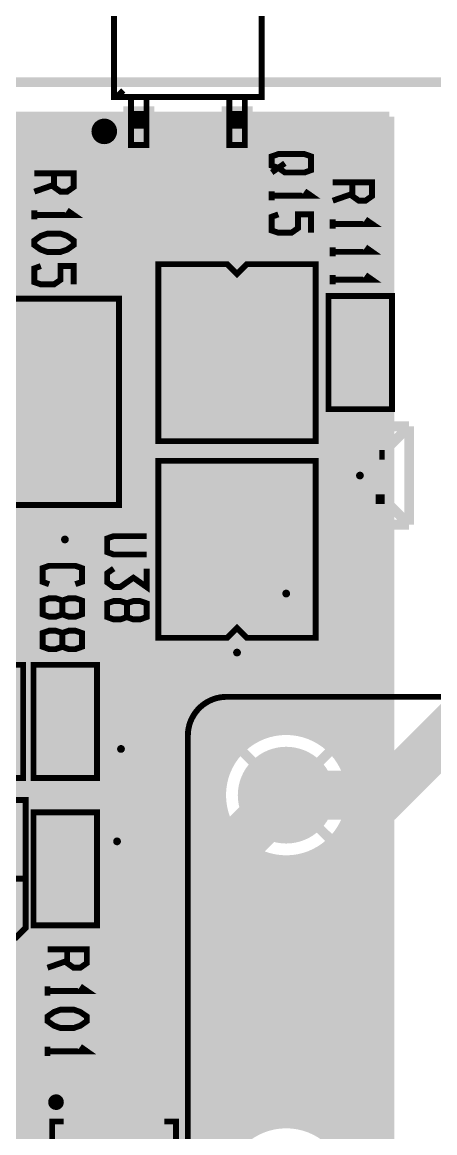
# Model space of a CAD drawing. Extents: x -11 to 221, y -93 to 178.
# Drawn here: x 88.43 to 99.09, y 18.58 to 47.27 of the extents above; entities that cross this region are included whole.
import ezdxf

# ---------------------------------------------------------------- set-up
doc = ezdxf.new("R2010")
doc.units = 0
doc.header["$MEASUREMENT"] = 0
doc.layers.get('0').update_dxf_attribs({"linetype": 'CONTINUOUS'})
for name, color, linetype in [('26-349-0_BOT', 7, 'CONTINUOUS'), ('26-349-0_DRD', 7, 'CONTINUOUS'), ('26-349-0_DRL', 2, 'CONTINUOUS'), ('26-349-0_FAB', 1, 'CONTINUOUS'), ('26-349-0_IN1', 3, 'CONTINUOUS'), ('26-349-0_IN2', 5, 'CONTINUOUS'), ('26-349-0_SMB', 10, 'CONTINUOUS'), ('26-349-0_SMT', 14, 'CONTINUOUS'), ('26-349-0_SPT', 9, 'CONTINUOUS'), ('26-349-0_SST', 12, 'CONTINUOUS'), ('26-349-0_TOP', 11, 'CONTINUOUS'), ('THRUHOLE_TAP', 15, 'CONTINUOUS')]:
    doc.layers.add(name, color=color, linetype=linetype)

# ---------------------------------------------------------------- blocks, each defined once
blk = doc.blocks.new('ROUND_32')
at = {"const_width": 1.24968}
blk.add_lwpolyline([(-0.62484, 0, 1), (0.62484, 0, 1)], format="xyb", close=True, dxfattribs=at)
blk = doc.blocks.new('ROUND_78')
at = {"const_width": 0.29972}
blk.add_lwpolyline([(-0.14986, 0, 1), (0.14986, 0, 1)], format="xyb", close=True, dxfattribs=at)
blk = doc.blocks.new('ROUND_97')
at = {"const_width": 0.65024}
blk.add_lwpolyline([(-0.32512, 0, 1), (0.32512, 0, 1)], format="xyb", close=True, dxfattribs=at)
blk = doc.blocks.new('ROUND_102')
at = {"const_width": 0.10033}
blk.add_lwpolyline([(-0.050164, 0, 1), (0.050164, 0, 1)], format="xyb", close=True, dxfattribs=at)
blk = doc.blocks.new('ROUND_82')
at = {"const_width": 0.29972}
blk.add_lwpolyline([(-0.14986, 0, 1), (0.14986, 0, 1)], format="xyb", close=True, dxfattribs=at)
blk = doc.blocks.new('RECTANGLE_3')
blk.add_solid([(0.4826, 0.4064), (0.4826, -0.4064), (-0.4826, 0.4064), (-0.4826, -0.4064)])
blk = doc.blocks.new('RECTANGLE_13')
blk.add_solid([(0.9017, 0.508), (0.9017, -0.508), (-0.9017, 0.508), (-0.9017, -0.508)])
blk = doc.blocks.new('RECTANGLE_14')
blk.add_solid([(1.12522, 1.14935), (1.12522, -1.14935), (-1.12522, 1.14935), (-1.12522, -1.14935)])
blk = doc.blocks.new('RECTANGLE_17')
blk.add_solid([(0.508, 0.635), (0.508, -0.635), (-0.508, 0.635), (-0.508, -0.635)])
blk = doc.blocks.new('RECTANGLE_12')
blk.add_solid([(0.40005, 0.65024), (0.40005, -0.65024), (-0.40005, 0.65024), (-0.40005, -0.65024)])
blk = doc.blocks.new('ROUND_88')
at = {"const_width": 0.10033}
blk.add_lwpolyline([(-0.050164, 0, 1), (0.050164, 0, 1)], format="xyb", close=True, dxfattribs=at)

msp = doc.modelspace()

# ---------------------------------------------------------------- linework, layer by layer
at = {"layer": '26-349-0_DRD', "const_width": 0.254}
for points in [[(95.885, 36.83), (95.885, 34.29)], [(98.425, 36.83), (95.885, 36.83)], [(98.425, 36.83), (95.885, 34.29)], [(98.425, 34.29), (95.885, 36.83)], [(98.425, 34.29), (98.425, 36.83)], [(90.805, 35.179), (88.265, 35.179)], [(90.805, 35.179), (88.265, 32.639)], [(90.805, 32.639), (88.265, 35.179)], [(90.805, 32.639), (90.805, 35.179)], [(95.885, 34.29), (98.425, 34.29)], [(93.98, 33.782), (93.98, 31.242)], [(96.52, 33.782), (93.98, 33.782)], [(96.52, 33.782), (93.98, 31.242)], [(96.52, 31.242), (93.98, 33.782)], [(96.52, 31.242), (96.52, 33.782)], [(88.265, 32.639), (90.805, 32.639)], [(92.71, 32.258), (92.71, 29.718)], [(95.25, 32.258), (92.71, 32.258)], [(95.25, 32.258), (92.71, 29.718)], [(95.25, 29.718), (92.71, 32.258)], [(95.25, 29.718), (95.25, 32.258)], [(93.98, 31.242), (96.52, 31.242)], [(89.7128, 29.7688), (89.7128, 27.2288)], [(92.2528, 29.7688), (89.7128, 29.7688)], [(92.2528, 29.7688), (89.7128, 27.2288)], [(92.2528, 27.2288), (89.7128, 29.7688)], [(89.7128, 29.7688), (89.7128, 27.2288)], [(92.2528, 29.7688), (89.7128, 29.7688)], [(92.2528, 29.7688), (89.7128, 27.2288)], [(92.2528, 27.2288), (89.7128, 29.7688)], [(92.2528, 27.2288), (92.2528, 29.7688)], [(92.2528, 27.2288), (92.2528, 29.7688)], [(92.71, 29.718), (95.25, 29.718)], [(88.9, 28.702), (86.36, 28.702)], [(88.9, 28.702), (86.36, 26.162)], [(88.9, 26.162), (86.36, 28.702)], [(88.9, 28.702), (86.36, 28.702)], [(88.9, 28.702), (86.36, 26.162)], [(88.9, 26.162), (86.36, 28.702)], [(88.9, 26.162), (88.9, 28.702)], [(88.9, 26.162), (88.9, 28.702)], [(94.615, 27.94), (94.615, 27.305)], [(95.25, 27.94), (94.615, 27.94)], [(95.25, 26.67), (95.25, 27.94)], [(89.6112, 27.3812), (89.6112, 24.8412)], [(92.1512, 27.3812), (89.6112, 27.3812)], [(92.1512, 27.3812), (89.6112, 24.8412)], [(92.1512, 24.8412), (89.6112, 27.3812)], [(89.7128, 27.2288), (92.2528, 27.2288)], [(89.7128, 27.2288), (92.2528, 27.2288)], [(92.1512, 24.8412), (92.1512, 27.3812)], [(94.615, 27.305), (95.885, 27.305)], [(95.885, 27.305), (95.885, 26.67)], [(95.885, 26.67), (95.25, 26.67)], [(86.36, 26.162), (88.9, 26.162)], [(86.36, 26.162), (88.9, 26.162)], [(89.6112, 24.8412), (92.1512, 24.8412)]]:
    msp.add_lwpolyline(points, dxfattribs=at)
at = {"layer": '26-349-0_FAB', "const_width": 0.254}
msp.add_lwpolyline([(-7.62, 142.24), (-7.62, 102.87), (17.78, 102.87), (17.78, 93.345), (55.88, 93.345), (55.88, 55.245), (48.895, 55.245), (48.895, -6.985), (109.22, -6.985), (109.22, 45.72), (66.04, 45.72), (66.04, 142.875), (33.655, 142.875), (27.94, 148.59), (27.94, 152.4), (11.43, 152.4), (11.43, 142.24), (-7.62, 142.24)], dxfattribs=at)
at = {"layer": '26-349-0_IN1', "const_width": 0.254}
for points in [[(97.79, 41.021), (87.503, 41.021), (83.947, 37.465)], [(88.4936, 41.021), (88.4936, 5.461)], [(88.7222, 41.021), (88.7222, 5.461)], [(88.9508, 41.021), (88.9508, 5.461)], [(89.1794, 41.021), (89.1794, 5.461)], [(89.408, 41.021), (89.408, 5.461)], [(89.6366, 41.021), (89.6366, 5.461)], [(89.8652, 41.021), (89.8652, 5.461)], [(90.0938, 41.021), (90.0938, 11.34618)], [(90.3224, 41.021), (90.3224, 28.81376)], [(90.551, 41.021), (90.551, 29.08808)], [(90.7796, 41.021), (90.7796, 29.19984)], [(91.0082, 41.021), (91.0082, 29.23032)], [(91.2368, 41.021), (91.2368, 29.1846)], [(91.4654, 41.021), (91.4654, 29.04744)], [(91.694, 41.021), (91.694, 28.66898)], [(91.9226, 41.021), (91.9226, 5.461)], [(92.1512, 41.021), (92.1512, 5.461)], [(92.3798, 41.021), (92.3798, 5.461)], [(92.6084, 41.021), (92.6084, 5.461)], [(92.837, 41.021), (92.837, 5.461)], [(93.0656, 41.021), (93.0656, 5.461)], [(93.2942, 41.021), (93.2942, 31.242)], [(93.5228, 41.021), (93.5228, 31.5595)], [(93.7514, 41.021), (93.7514, 31.68142)], [(93.98, 41.021), (93.98, 31.71952)], [(94.2086, 41.021), (94.2086, 31.68142)], [(94.4372, 41.021), (94.4372, 31.5595)], [(94.6658, 41.021), (94.6658, 32.95142)], [(94.8944, 41.021), (94.8944, 33.15208)], [(95.123, 41.021), (95.123, 33.23082)], [(95.3516, 41.021), (95.3516, 33.2359)], [(95.5802, 41.021), (95.5802, 33.16478)], [(95.8088, 41.021), (95.8088, 32.98444)], [(96.0374, 41.021), (96.0374, 28.7909)], [(96.266, 41.021), (96.266, 28.64358)], [(96.4946, 41.021), (96.4946, 35.87496)], [(96.7232, 41.021), (96.7232, 36.14928)], [(96.9518, 41.021), (96.9518, 36.26104)], [(97.1804, 41.021), (97.1804, 36.29152)], [(97.409, 41.021), (97.409, 36.2458)], [(97.6376, 41.021), (97.6376, 36.10864)], [(97.79, 41.021), (97.79, 35.92322)], [(97.79, 40.6654), (87.1474, 40.6654)], [(97.79, 40.894), (87.376, 40.894)], [(97.79, 40.4368), (86.9188, 40.4368)], [(97.79, 40.2082), (86.6902, 40.2082)], [(97.79, 39.751), (86.233, 39.751)], [(97.79, 39.9796), (86.4616, 39.9796)], [(97.79, 39.5224), (86.0044, 39.5224)], [(97.79, 39.2938), (85.7758, 39.2938)], [(97.79, 39.0652), (85.5472, 39.0652)], [(97.79, 38.608), (85.09, 38.608)], [(97.79, 38.8366), (85.3186, 38.8366)], [(97.79, 38.3794), (84.8614, 38.3794)], [(97.79, 38.1508), (84.6328, 38.1508)], [(97.79, 37.9222), (84.4042, 37.9222)], [(97.79, 37.465), (83.947, 37.465)], [(97.79, 37.6936), (84.1756, 37.6936)], [(97.79, 37.2364), (83.947, 37.2364)], [(97.79, 37.0078), (83.947, 37.0078)], [(97.79, 36.7792), (83.947, 36.7792)], [(97.79, 36.5506), (83.947, 36.5506)], [(97.79, 36.322), (83.947, 36.322)], [(96.65462, 36.0934), (83.947, 36.0934)], [(97.79, 36.0934), (97.65538, 36.0934)], [(96.48952, 35.8648), (83.947, 35.8648)], [(96.42602, 35.6362), (83.947, 35.6362)], [(96.43872, 35.4076), (83.947, 35.4076)], [(96.53016, 35.179), (83.947, 35.179)], [(96.4946, 35.24504), (96.4946, 28.4353)], [(97.79, 35.19678), (97.79, 5.461)], [(96.75114, 34.9504), (85.02396, 34.9504)], [(96.7232, 34.96818), (96.7232, 28.11526)], [(97.409, 34.8742), (97.409, 5.461)], [(97.79, 34.9504), (97.55886, 34.9504)], [(97.6376, 35.00882), (97.6376, 5.461)], [(97.79, 34.7218), (85.29828, 34.7218)], [(96.9518, 34.85642), (96.9518, 5.461)], [(97.1804, 34.82848), (97.1804, 5.461)], [(97.79, 34.4932), (85.41004, 34.4932)], [(97.79, 34.036), (85.3948, 34.036)], [(97.79, 34.2646), (85.44052, 34.2646)], [(97.79, 33.8074), (85.25764, 33.8074)], [(97.79, 33.5788), (84.87918, 33.5788)], [(97.79, 33.3502), (84.5566, 33.3502)], [(94.62516, 32.893), (84.57184, 32.893)], [(94.84614, 33.1216), (84.60232, 33.1216)], [(97.79, 33.1216), (95.65386, 33.1216)], [(97.79, 32.893), (95.87484, 32.893)], [(94.53372, 32.6644), (84.46008, 32.6644)], [(97.79, 32.6644), (95.96628, 32.6644)], [(94.52102, 32.4358), (84.18576, 32.4358)], [(97.79, 32.4358), (95.97644, 32.4358)], [(94.58452, 32.2072), (83.947, 32.2072)], [(94.6658, 32.07258), (94.6658, 31.242)], [(95.8088, 32.03956), (95.8088, 28.88996)], [(97.79, 32.2072), (95.91548, 32.2072)], [(94.74962, 31.9786), (83.947, 31.9786)], [(97.79, 31.75), (83.947, 31.75)], [(94.8944, 31.87192), (94.8944, 28.94838)], [(95.123, 31.79064), (95.123, 28.9814)], [(95.3516, 31.7881), (95.3516, 28.98394)], [(95.5802, 31.85922), (95.5802, 28.95346)], [(97.79, 31.9786), (95.75038, 31.9786)], [(93.47962, 31.5214), (83.947, 31.5214)], [(97.79, 31.5214), (94.48038, 31.5214)], [(93.31452, 31.2928), (75.057, 31.2928)], [(97.79, 31.2928), (94.64548, 31.2928)], [(93.25102, 31.0642), (75.057, 31.0642)], [(97.79, 31.0642), (94.70644, 31.0642)], [(93.26372, 30.8356), (75.057, 30.8356)], [(93.35516, 30.607), (75.057, 30.607)], [(93.2942, 30.734), (93.2942, 5.461)], [(97.79, 30.607), (94.60484, 30.607)], [(94.6658, 30.734), (94.6658, 28.88234)], [(97.79, 30.8356), (94.69628, 30.8356)], [(93.57614, 30.3784), (75.057, 30.3784)], [(93.5228, 30.4165), (93.5228, 5.461)], [(93.7514, 30.29204), (93.7514, 28.067)], [(94.2086, 30.29204), (94.2086, 28.6258)], [(97.79, 30.3784), (94.38386, 30.3784)], [(94.4372, 30.4165), (94.4372, 28.77566)], [(97.79, 30.1498), (75.057, 30.1498)], [(93.98, 30.25648), (93.98, 28.40736)], [(97.79, 29.9212), (81.57718, 29.9212)], [(97.79, 29.6926), (81.95564, 29.6926)], [(97.79, 29.464), (82.0928, 29.464)], [(97.79, 29.2354), (82.13852, 29.2354)], [(90.45702, 29.0068), (82.10804, 29.0068)], [(97.79, 29.0068), (91.50858, 29.0068)], [(90.30716, 28.7782), (81.99628, 28.7782)], [(94.43974, 28.7782), (91.65844, 28.7782)], [(97.79, 28.7782), (96.06026, 28.7782)], [(90.2716, 28.321), (75.057, 28.321)], [(90.25382, 28.5496), (81.72196, 28.5496)], [(93.90888, 28.321), (91.69146, 28.321)], [(91.694, 28.32608), (91.694, 5.461)], [(94.1197, 28.5496), (91.71178, 28.5496)], [(94.06128, 28.49372), (95.25, 27.305)], [(96.43872, 28.49372), (95.25, 27.305)], [(97.79, 28.5496), (96.3803, 28.5496)], [(97.79, 28.321), (96.58858, 28.321)], [(90.3732, 28.0924), (77.43698, 28.0924)], [(90.3224, 28.18384), (90.3224, 26.58364)], [(93.7641, 28.0924), (91.58986, 28.0924)], [(97.79, 28.0924), (96.7359, 28.0924)], [(90.61958, 27.8638), (77.81544, 27.8638)], [(90.551, 27.90698), (90.551, 26.76398)], [(90.7796, 27.79522), (90.7796, 26.8351)], [(91.0082, 27.76728), (91.0082, 26.83002)], [(91.2368, 27.813), (91.2368, 26.75128)], [(93.6625, 27.8638), (91.34602, 27.8638)], [(91.4654, 27.94762), (91.4654, 26.55062)], [(97.79, 27.8638), (96.83496, 27.8638)], [(93.60154, 27.6352), (77.9526, 27.6352)], [(97.79, 27.6352), (96.89846, 27.6352)], [(93.5736, 27.178), (77.96784, 27.178)], [(93.57106, 27.4066), (77.99832, 27.4066)], [(94.06128, 26.11628), (95.25, 27.305)], [(96.43872, 26.11628), (95.25, 27.305)], [(97.79, 27.178), (96.9264, 27.178)], [(97.79, 27.4066), (96.92894, 27.4066)], [(93.60662, 26.9494), (77.85608, 26.9494)], [(97.79, 26.9494), (96.89338, 26.9494)], [(90.47734, 26.7208), (77.58176, 26.7208)], [(93.67266, 26.7208), (91.28506, 26.7208)], [(97.79, 26.7208), (96.82734, 26.7208)], [(90.25636, 26.4922), (75.057, 26.4922)], [(93.7768, 26.4922), (91.50604, 26.4922)], [(93.7514, 26.543), (93.7514, 17.907)], [(97.79, 26.4922), (96.72066, 26.4922)], [(96.7232, 26.49474), (96.7232, 17.95526)], [(90.16492, 26.2636), (75.057, 26.2636)], [(90.15222, 26.035), (75.057, 26.035)], [(93.9292, 26.2636), (91.59748, 26.2636)], [(94.14764, 26.035), (91.60764, 26.035)], [(93.98, 26.20264), (93.98, 18.24736)], [(94.2086, 25.9842), (94.2086, 18.4658)], [(97.79, 26.035), (96.35236, 26.035)], [(96.4946, 26.1747), (96.4946, 18.2753)], [(97.79, 26.2636), (96.5708, 26.2636)], [(90.21572, 25.8064), (75.057, 25.8064)], [(94.488, 25.8064), (91.54668, 25.8064)], [(94.4372, 25.8318), (94.4372, 18.61566)], [(94.6658, 25.72766), (94.6658, 18.72234)], [(95.8088, 25.7175), (95.8088, 18.72996)], [(97.79, 25.8064), (96.012, 25.8064)], [(96.0374, 25.8191), (96.0374, 18.6309)], [(96.266, 25.96388), (96.266, 18.48358)], [(90.38082, 25.5778), (82.042, 25.5778)], [(90.3224, 25.63876), (90.3224, 11.72464)], [(90.551, 25.45842), (90.551, 11.8618)], [(91.2368, 25.47112), (91.2368, 11.76528)], [(97.79, 25.5778), (91.38158, 25.5778)], [(91.4654, 25.67178), (91.4654, 11.49096)], [(94.8944, 25.66162), (94.8944, 18.78838)], [(95.123, 25.6286), (95.123, 18.8214)], [(95.3516, 25.62606), (95.3516, 18.82394)], [(95.5802, 25.65654), (95.5802, 18.79346)], [(97.79, 25.3492), (82.3595, 25.3492)], [(97.79, 25.1206), (84.98586, 25.1206)], [(90.7796, 25.3873), (90.7796, 11.90752)], [(91.0082, 25.38984), (91.0082, 11.87704)], [(97.79, 24.892), (85.20684, 24.892)], [(97.79, 24.6634), (85.29828, 24.6634)], [(97.79, 24.4348), (85.30844, 24.4348)], [(97.79, 23.9776), (85.08238, 23.9776)], [(97.79, 24.2062), (85.24748, 24.2062)], [(97.79, 23.749), (67.04838, 23.749)], [(97.79, 23.5204), (66.74612, 23.5204)], [(97.79, 23.2918), (81.28, 23.2918)], [(97.79, 23.0632), (81.46034, 23.0632)], [(97.79, 22.8346), (81.534, 22.8346)], [(97.79, 22.606), (81.52892, 22.606)], [(97.79, 22.3774), (81.44764, 22.3774)], [(97.79, 22.1488), (81.24952, 22.1488)], [(97.79, 21.6916), (67.36842, 21.6916)], [(97.79, 21.9202), (67.43954, 21.9202)], [(97.79, 21.463), (67.25158, 21.463)], [(97.79, 21.2344), (67.07378, 21.2344)], [(97.79, 21.0058), (79.5147, 21.0058)], [(97.79, 20.7772), (79.81442, 20.7772)], [(97.79, 20.5486), (80.00492, 20.5486)], [(97.79, 20.32), (80.13446, 20.32)], [(97.79, 20.0914), (80.21574, 20.0914)], [(97.79, 19.8628), (80.26146, 19.8628)], [(97.79, 19.4056), (80.24622, 19.4056)], [(97.79, 19.6342), (80.27162, 19.6342)], [(97.79, 19.177), (80.18526, 19.177)], [(97.79, 18.9484), (80.08366, 18.9484)], [(94.66072, 18.7198), (79.92872, 18.7198)], [(97.79, 18.7198), (95.83928, 18.7198)], [(94.24162, 18.4912), (79.70012, 18.4912)], [(97.79, 18.4912), (96.25584, 18.4912)]]:
    msp.add_lwpolyline(points, dxfattribs=at)
for points in [[(97.155, 36.29152, 0.4142136), (96.42348, 35.56)], [(97.79, 35.92322, 0.2690272), (97.155, 36.29154)], [(96.42348, 35.56, 0.4142136), (97.155, 34.82848)], [(97.155, 34.82848, 0.2690269), (97.79, 35.19678)], [(95.25, 33.24352, 0.4142136), (94.51848, 32.512)], [(95.98152, 32.512, 0.4142136), (95.25, 33.24352)], [(94.51848, 32.512, 0.4142136), (95.25, 31.78048)], [(95.25, 31.78048, 0.4142136), (95.98152, 32.512)], [(93.98, 31.71952, 0.4142136), (93.24848, 30.988)], [(94.71152, 30.988, 0.4142136), (93.98, 31.71952)], [(93.24848, 30.988, 0.4142136), (93.98, 30.25648)], [(93.98, 30.25648, 0.4142136), (94.71152, 30.988)], [(90.9828, 29.23032, 0.4142136), (90.25128, 28.4988)], [(91.71432, 28.4988, 0.4142136), (90.9828, 29.23032)], [(95.25, 28.98648, 0.4142136), (93.56852, 27.305)], [(96.93148, 27.305, 0.4142136), (95.25, 28.98648)], [(90.25128, 28.4988, 0.4142136), (90.9828, 27.76728)], [(90.9828, 27.76728, 0.4142136), (91.71432, 28.4988)], [(93.56852, 27.305, 0.4142136), (95.25, 25.62352)], [(95.25, 25.62352, 0.4142136), (96.93148, 27.305)], [(90.8812, 26.84272, 0.4142136), (90.14968, 26.1112)], [(91.61272, 26.1112, 0.4142136), (90.8812, 26.84272)], [(90.14968, 26.1112, 0.4142136), (90.8812, 25.37968)], [(90.8812, 25.37968, 0.4142136), (91.61272, 26.1112)], [(95.25, 18.82648, 0.4142136), (93.56852, 17.145)], [(96.93148, 17.145, 0.4142136), (95.25, 18.82648)]]:
    msp.add_lwpolyline(points, format="xyb", dxfattribs=at)
at = {"layer": '26-349-0_IN2', "const_width": 0.254}
for points in [[(97.917, 44.831), (87.0712, 44.831)], [(97.917, 44.7802), (87.18042, 44.7802)], [(88.4428, 44.831), (88.4428, 5.461)], [(88.6714, 44.831), (88.6714, 5.461)], [(88.9, 44.831), (88.9, 34.27222)], [(89.1286, 44.831), (89.1286, 34.51606)], [(89.3572, 44.831), (89.3572, 34.61766)], [(89.5858, 44.831), (89.5858, 34.63798)], [(89.8144, 44.831), (89.8144, 34.58464)], [(90.043, 44.831), (90.043, 34.43478)], [(90.2716, 44.831), (90.2716, 5.461)], [(90.5002, 44.831), (90.5002, 5.461)], [(90.7288, 44.831), (90.7288, 5.461)], [(90.9574, 44.831), (90.9574, 5.461)], [(91.186, 44.831), (91.186, 5.461)], [(91.4146, 44.831), (91.4146, 5.461)], [(91.6432, 44.831), (91.6432, 5.461)], [(91.8718, 44.831), (91.8718, 5.461)], [(92.1004, 44.831), (92.1004, 5.461)], [(92.329, 44.831), (92.329, 5.461)], [(92.5576, 44.831), (92.5576, 5.461)], [(92.7862, 44.831), (92.7862, 5.461)], [(93.0148, 44.831), (93.0148, 5.461)], [(93.2434, 44.831), (93.2434, 5.461)], [(93.472, 44.831), (93.472, 5.461)], [(93.7006, 44.831), (93.7006, 27.95778)], [(93.9292, 44.831), (93.9292, 28.3464)], [(94.1578, 44.831), (94.1578, 28.58262)], [(94.3864, 44.831), (94.3864, 28.74772)], [(94.615, 44.831), (94.615, 28.86202)], [(94.8436, 44.831), (94.8436, 28.93568)], [(95.0722, 44.831), (95.0722, 28.97632)], [(95.3008, 44.831), (95.3008, 28.98648)], [(95.5294, 44.831), (95.5294, 28.96362)], [(95.758, 44.831), (95.758, 28.90774)], [(95.9866, 44.831), (95.9866, 28.8163)], [(96.2152, 44.831), (96.2152, 28.68168)], [(96.4438, 44.831), (96.4438, 28.48864)], [(96.6724, 44.831), (96.6724, 28.20162)], [(96.901, 44.831), (96.901, 27.6225)], [(97.1296, 44.831), (97.1296, 5.461)], [(97.3582, 44.831), (97.3582, 5.461)], [(97.5868, 44.831), (97.5868, 5.461)], [(97.8154, 44.831), (97.8154, 5.461)], [(97.917, 44.831), (97.917, 5.461)], [(97.917, 44.5516), (87.42426, 44.5516)], [(97.917, 44.323), (87.52586, 44.323)], [(97.917, 44.0944), (87.54618, 44.0944)], [(97.917, 43.8658), (87.49284, 43.8658)], [(97.917, 43.6372), (87.34298, 43.6372)], [(97.917, 43.4086), (50.927, 43.4086)], [(97.917, 43.18), (50.927, 43.18)], [(97.917, 42.9514), (50.927, 42.9514)], [(97.917, 42.7228), (50.927, 42.7228)], [(97.917, 42.4942), (50.927, 42.4942)], [(97.917, 42.2656), (50.927, 42.2656)], [(97.917, 42.037), (50.927, 42.037)], [(97.917, 41.8084), (50.927, 41.8084)], [(97.917, 41.5798), (50.927, 41.5798)], [(97.917, 41.3512), (77.00518, 41.3512)], [(97.917, 41.1226), (77.38364, 41.1226)], [(97.917, 40.894), (77.5208, 40.894)], [(97.917, 40.6654), (84.00796, 40.6654)], [(97.917, 40.4368), (84.28228, 40.4368)], [(97.917, 40.2082), (84.39404, 40.2082)], [(97.917, 39.751), (84.3788, 39.751)], [(97.917, 39.9796), (84.42452, 39.9796)], [(97.917, 39.5224), (84.24164, 39.5224)], [(97.917, 39.2938), (83.86318, 39.2938)], [(97.917, 39.0652), (79.40548, 39.0652)], [(97.917, 38.608), (50.927, 38.608)], [(97.917, 38.8366), (79.24038, 38.8366)], [(97.917, 38.3794), (50.927, 38.3794)], [(97.917, 38.1508), (50.927, 38.1508)], [(97.917, 37.9222), (50.927, 37.9222)], [(97.917, 37.6936), (50.927, 37.6936)], [(97.917, 37.465), (50.927, 37.465)], [(97.917, 37.2364), (50.927, 37.2364)], [(97.917, 37.0078), (50.927, 37.0078)], [(97.917, 36.7792), (50.927, 36.7792)], [(97.917, 36.5506), (50.927, 36.5506)], [(97.917, 36.322), (50.927, 36.322)], [(97.917, 36.0934), (50.927, 36.0934)], [(97.917, 35.8648), (50.927, 35.8648)], [(97.917, 35.6362), (71.92518, 35.6362)], [(97.917, 35.4076), (72.30364, 35.4076)], [(97.917, 35.179), (72.4408, 35.179)], [(97.917, 34.9504), (72.48652, 34.9504)], [(97.917, 34.7218), (72.45604, 34.7218)], [(89.09558, 34.4932), (72.34428, 34.4932)], [(97.917, 34.4932), (89.97442, 34.4932)], [(88.81364, 34.036), (67.18554, 34.036)], [(88.89492, 34.2646), (72.06996, 34.2646)], [(97.917, 34.2646), (90.17508, 34.2646)], [(97.917, 34.036), (90.25382, 34.036)], [(88.8111, 33.8074), (67.35318, 33.8074)], [(97.917, 33.8074), (90.2589, 33.8074)], [(88.88222, 33.5788), (67.46494, 33.5788)], [(88.9, 33.54578), (88.9, 5.461)], [(97.917, 33.5788), (90.18778, 33.5788)], [(89.06256, 33.3502), (67.53606, 33.3502)], [(89.1286, 33.2994), (89.1286, 5.461)], [(89.3572, 33.1978), (89.3572, 5.461)], [(89.5858, 33.18002), (89.5858, 5.461)], [(89.8144, 33.23336), (89.8144, 5.461)], [(97.917, 33.3502), (90.00744, 33.3502)], [(90.043, 33.38322), (90.043, 5.461)], [(97.917, 32.893), (67.56654, 32.893)], [(97.917, 33.1216), (67.56908, 33.1216)], [(97.917, 32.6644), (67.52844, 32.6644)], [(97.917, 32.4358), (67.45478, 32.4358)], [(97.917, 32.2072), (67.33794, 32.2072)], [(97.917, 31.75), (66.89598, 31.75)], [(97.917, 31.9786), (67.16268, 31.9786)], [(97.917, 31.5214), (66.35496, 31.5214)], [(97.917, 31.2928), (50.927, 31.2928)], [(97.917, 31.0642), (50.927, 31.0642)], [(97.917, 30.8356), (50.927, 30.8356)], [(97.917, 30.607), (50.927, 30.607)], [(97.917, 30.3784), (50.927, 30.3784)], [(97.917, 30.1498), (50.927, 30.1498)], [(97.917, 29.9212), (81.57718, 29.9212)], [(97.917, 29.6926), (81.95564, 29.6926)], [(97.917, 29.464), (82.0928, 29.464)], [(97.917, 29.2354), (82.13852, 29.2354)], [(97.917, 29.0068), (82.10804, 29.0068)], [(94.43974, 28.7782), (81.99628, 28.7782)], [(97.917, 28.7782), (96.06026, 28.7782)], [(93.90888, 28.321), (67.04838, 28.321)], [(94.1197, 28.5496), (81.72196, 28.5496)], [(97.917, 28.5496), (96.3803, 28.5496)], [(97.917, 28.321), (96.58858, 28.321)], [(93.7641, 28.0924), (87.94496, 28.0924)], [(97.917, 28.0924), (96.7359, 28.0924)], [(93.6625, 27.8638), (88.21928, 27.8638)], [(97.917, 27.8638), (96.83496, 27.8638)], [(93.60154, 27.6352), (88.33104, 27.6352)], [(97.917, 27.6352), (96.89846, 27.6352)], [(93.5736, 27.178), (88.3158, 27.178)], [(93.57106, 27.4066), (88.36152, 27.4066)], [(97.917, 27.178), (96.9264, 27.178)], [(97.917, 27.4066), (96.92894, 27.4066)], [(93.60662, 26.9494), (88.17864, 26.9494)], [(97.917, 26.9494), (96.89338, 26.9494)], [(96.901, 26.98496), (96.901, 17.4625)], [(93.67266, 26.7208), (87.80018, 26.7208)], [(93.7006, 26.65222), (93.7006, 17.79778)], [(97.917, 26.7208), (96.82734, 26.7208)], [(93.7768, 26.4922), (67.21856, 26.4922)], [(96.6724, 26.40838), (96.6724, 18.04162)], [(97.917, 26.4922), (96.72066, 26.4922)], [(94.14764, 26.035), (66.7004, 26.035)], [(93.9292, 26.2636), (67.02298, 26.2636)], [(93.9292, 26.2636), (93.9292, 18.1864)], [(94.1578, 26.02738), (94.1578, 18.42262)], [(97.917, 26.035), (96.35236, 26.035)], [(96.4438, 26.12136), (96.4438, 18.32864)], [(97.917, 26.2636), (96.5708, 26.2636)], [(94.488, 25.8064), (67.02298, 25.8064)], [(94.3864, 25.86228), (94.3864, 18.58772)], [(94.615, 25.74798), (94.615, 18.70202)], [(95.758, 25.70226), (95.758, 18.74774)], [(95.9866, 25.7937), (95.9866, 18.6563)], [(97.917, 25.8064), (96.012, 25.8064)], [(96.2152, 25.92832), (96.2152, 18.52168)], [(97.917, 25.5778), (67.21856, 25.5778)], [(94.8436, 25.67178), (94.8436, 18.77568)], [(95.0722, 25.63368), (95.0722, 18.81632)], [(95.3008, 25.62352), (95.3008, 18.82648)], [(95.5294, 25.64638), (95.5294, 18.80362)], [(97.917, 25.3492), (67.34556, 25.3492)], [(97.917, 25.1206), (67.42684, 25.1206)], [(97.917, 24.892), (67.46494, 24.892)], [(97.917, 24.6634), (67.46748, 24.6634)], [(97.917, 24.4348), (67.43192, 24.4348)], [(97.917, 23.9776), (67.23634, 23.9776)], [(97.917, 24.2062), (67.35826, 24.2062)], [(97.917, 23.749), (86.08822, 23.749)], [(97.917, 23.5204), (86.33206, 23.5204)], [(97.917, 23.2918), (86.43366, 23.2918)], [(97.917, 22.8346), (86.40064, 22.8346)], [(97.917, 23.0632), (86.45398, 23.0632)], [(97.917, 22.606), (86.25078, 22.606)], [(97.917, 22.3774), (81.44764, 22.3774)], [(97.917, 22.1488), (81.24952, 22.1488)], [(97.917, 21.9202), (67.43954, 21.9202)], [(97.917, 21.6916), (84.36356, 21.6916)], [(97.917, 21.463), (84.62772, 21.463)], [(97.917, 21.2344), (84.73694, 21.2344)], [(97.917, 21.0058), (84.76234, 21.0058)], [(97.917, 20.5486), (84.57438, 20.5486)], [(97.917, 20.7772), (84.71408, 20.7772)], [(97.917, 20.32), (84.1629, 20.32)], [(97.917, 20.0914), (80.21574, 20.0914)], [(97.917, 19.8628), (80.26146, 19.8628)], [(97.917, 19.4056), (80.24622, 19.4056)], [(97.917, 19.6342), (80.27162, 19.6342)], [(97.917, 19.177), (80.18526, 19.177)], [(97.917, 18.9484), (80.08366, 18.9484)], [(94.66072, 18.7198), (79.92872, 18.7198)], [(97.917, 18.7198), (95.83928, 18.7198)], [(94.24162, 18.4912), (79.70012, 18.4912)], [(97.917, 18.4912), (96.25584, 18.4912)]]:
    msp.add_lwpolyline(points, dxfattribs=at)
for points in [[(89.535, 34.64052, 0.4142136), (88.80348, 33.909)], [(90.26652, 33.909, 0.4142136), (89.535, 34.64052)], [(88.80348, 33.909, 0.4142136), (89.535, 33.17748)], [(89.535, 33.17748, 0.4142136), (90.26652, 33.909)], [(95.25, 28.98648, 0.4142136), (93.56852, 27.305)], [(96.93148, 27.305, 0.4142136), (95.25, 28.98648)], [(88.36152, 27.432, 0.4142136), (87.63, 28.16352)], [(88.36152, 27.432, 0.4142136), (87.63, 28.16352)], [(87.63, 26.70048, 0.4142136), (88.36152, 27.432)], [(87.63, 26.70048, 0.4142136), (88.36152, 27.432)], [(93.56852, 27.305, 0.4142136), (95.25, 25.62352)], [(95.25, 25.62352, 0.4142136), (96.93148, 27.305)], [(95.25, 18.82648, 0.4142136), (93.56852, 17.145)], [(96.93148, 17.145, 0.4142136), (95.25, 18.82648)]]:
    msp.add_lwpolyline(points, format="xyb", dxfattribs=at)
at = {"layer": '26-349-0_SST'}
for points, const_width in [([(90.805, 45.339), (90.805, 52.959), (94.615, 52.959), (94.615, 45.339), (90.805, 45.339)], 0.1524), ([(91.04376, 45.50918), (90.86088, 45.32376)], 0.1524), ([(91.23934, 45.32376), (91.23934, 44.90212), (91.64066, 44.90212), (91.64066, 45.32376)], 0.1524), ([(93.77934, 45.32376), (93.77934, 44.90212), (94.18066, 44.90212), (94.18066, 45.32376)], 0.1524), ([(90.53576, 44.704), (90.53576, 44.196)], 0.1524), ([(91.64066, 44.90212), (91.64066, 44.7548), (91.64066, 44.59986), (91.64066, 44.09948), (91.23934, 44.09948), (91.23934, 44.59986), (91.23934, 44.7548), (91.23934, 44.90212)], 0.1524), ([(91.23934, 44.7548), (91.64066, 44.7548)], 0.1524), ([(94.18066, 44.90212), (94.18066, 44.7548), (94.18066, 44.59986), (94.18066, 44.09948), (93.77934, 44.09948), (93.77934, 44.59986), (93.77934, 44.7548), (93.77934, 44.90212)], 0.1524), ([(93.77934, 44.7548), (94.18066, 44.7548)], 0.1524), ([(90.805, 44.43476), (90.297, 44.43476)], 0.1524), ([(90.77452, 44.57192), (90.32748, 44.57192)], 0.1524), ([(90.3986, 44.6532), (90.3986, 44.2468)], 0.1524), ([(90.67292, 44.67352), (90.67292, 44.22648)], 0.1524), ([(91.23934, 44.59986), (91.64066, 44.59986)], 0.1524), ([(93.77934, 44.59986), (94.18066, 44.59986)], 0.1524), ([(90.7542, 44.2976), (90.3478, 44.2976)], 0.1524), ([(95.0468, 43.86326), (94.87662, 43.80484), (94.87662, 43.56608), (95.0468, 43.50766), (95.21698, 43.38828), (95.72498, 43.38828), (95.89262, 43.44924), (95.89262, 43.80484), (95.72498, 43.86326), (95.0468, 43.86326)], 0.1524), ([(95.21698, 43.62704), (94.87662, 43.38828)], 0.1524), ([(89.25306, 43.36796), (89.25306, 43.01236), (89.4207, 42.89298), (89.59088, 42.89298), (89.76106, 43.01236), (89.76106, 43.36796), (88.74506, 43.36796)], 0.1524), ([(89.25306, 43.07078), (88.74506, 42.89298)], 0.1524), ([(96.95942, 43.13428), (96.95942, 42.77868), (97.12706, 42.6593), (97.29724, 42.6593), (97.46742, 42.77868), (97.46742, 43.13428), (96.45142, 43.13428)], 0.1524), ([(94.87662, 42.66946), (94.87662, 42.90568)], 0.1524), ([(94.87662, 42.78884), (95.89262, 42.78884), (95.72498, 42.90568)], 0.1524), ([(96.95942, 42.8371), (96.45142, 42.6593)], 0.1524), ([(88.74506, 42.17416), (88.74506, 42.41038)], 0.1524), ([(88.74506, 42.291), (89.76106, 42.291), (89.59088, 42.41038)], 0.1524), ([(95.0468, 42.30624), (94.87662, 42.24528), (94.87662, 41.88968), (95.0468, 41.83126), (95.38462, 41.83126), (95.5548, 41.95064), (95.5548, 42.30624), (95.89262, 42.30624), (95.89262, 41.83126)], 0.1524), ([(96.45142, 41.94048), (96.45142, 42.1767)], 0.1524), ([(96.45142, 42.05986), (97.46742, 42.05986), (97.29724, 42.1767)], 0.1524), ([(88.74506, 41.6306), (88.9127, 41.74998), (89.08288, 41.8084), (89.4207, 41.8084), (89.59088, 41.74998), (89.76106, 41.6306), (89.76106, 41.51376), (89.59088, 41.39438), (89.4207, 41.33596), (89.08288, 41.33596), (88.9127, 41.39438), (88.74506, 41.51376), (88.74506, 41.6306)], 0.1524), ([(96.45142, 41.22166), (96.45142, 41.45788)], 0.1524), ([(96.45142, 41.3385), (97.46742, 41.3385), (97.29724, 41.45788)], 0.1524), ([(88.9127, 40.9702), (88.74506, 40.91178), (88.74506, 40.55618), (88.9127, 40.49776), (89.25306, 40.49776), (89.4207, 40.6146), (89.4207, 40.9702), (89.76106, 40.9702), (89.76106, 40.49776)], 0.1524), ([(91.948, 36.449), (96.012, 36.449), (96.012, 41.021), (94.234, 41.021), (93.98, 40.767), (93.726, 41.021), (91.948, 41.021), (91.948, 36.449)], 0.1524), ([(96.45142, 40.5003), (96.45142, 40.73906)], 0.1524), ([(96.45142, 40.61968), (97.46742, 40.61968), (97.29724, 40.73906)], 0.1524), ([(88.138, 40.132), (90.932, 40.132), (90.932, 34.798), (88.138, 34.798), (88.138, 40.132)], 0.1524), ([(97.9805, 37.2745), (97.9805, 40.1955), (96.3422, 40.1955), (96.3422, 37.2745), (97.9805, 37.2745)], 0.1524), ([(96.012, 35.941), (91.948, 35.941), (91.948, 31.369), (93.726, 31.369), (93.98, 31.623), (94.234, 31.369), (96.012, 31.369), (96.012, 35.941)], 0.1524), ([(91.6432, 33.52038), (90.79484, 33.52038), (90.6272, 33.58134), (90.6272, 33.93694), (90.79484, 33.99536), (91.6432, 33.99536)], 0.1524), ([(89.12606, 32.7533), (88.95842, 32.81426), (88.95842, 33.16986), (89.12606, 33.22828), (89.80424, 33.22828), (89.97442, 33.16986), (89.97442, 32.81426), (89.80424, 32.7533)], 0.1524), ([(90.79484, 33.15716), (90.6272, 33.03778), (90.6272, 32.80156), (90.79484, 32.68218), (90.96502, 32.68218), (91.30284, 32.92094), (91.6432, 32.68218), (91.6432, 33.15716)], 0.1524), ([(89.46642, 31.97606), (89.63406, 31.9151), (89.80424, 31.9151), (89.97442, 31.97606), (89.97442, 32.33166), (89.80424, 32.39008), (89.63406, 32.39008), (89.46642, 32.33166), (89.46642, 31.97606), (89.29624, 31.9151), (89.12606, 31.9151), (88.95842, 31.97606), (88.95842, 32.33166), (89.12606, 32.39008), (89.29624, 32.39008), (89.46642, 32.33166)], 0.1524), ([(91.1352, 31.90494), (91.30284, 31.84398), (91.47302, 31.84398), (91.6432, 31.90494), (91.6432, 32.26054), (91.47302, 32.31896), (91.30284, 32.31896), (91.1352, 32.26054), (91.1352, 31.90494), (90.96502, 31.84398), (90.79484, 31.84398), (90.6272, 31.90494), (90.6272, 32.26054), (90.79484, 32.31896), (90.96502, 32.31896), (91.1352, 32.26054)], 0.1524), ([(89.46642, 31.13786), (89.63406, 31.0769), (89.80424, 31.0769), (89.97442, 31.13786), (89.97442, 31.49346), (89.80424, 31.55188), (89.63406, 31.55188), (89.46642, 31.49346), (89.46642, 31.13786), (89.29624, 31.0769), (89.12606, 31.0769), (88.95842, 31.13786), (88.95842, 31.49346), (89.12606, 31.55188), (89.29624, 31.55188), (89.46642, 31.49346)], 0.1524), ([(88.4555, 27.7495), (88.4555, 30.6705), (86.8172, 30.6705), (86.8172, 27.7495), (88.4555, 27.7495)], 0.1524), ([(90.3605, 27.7495), (90.3605, 30.6705), (88.7222, 30.6705), (88.7222, 27.7495), (90.3605, 27.7495)], 0.1524), ([(142.50924, 29.845), (93.71076, 29.845)], 0.1524), ([(92.71, 28.84424), (92.71, 5.44576)], 0.1524), ([(88.265, 23.622), (86.995, 23.622), (86.741, 23.876), (86.741, 27.178), (88.519, 27.178), (88.519, 23.876), (88.265, 23.622)], 0.1524), ([(90.3605, 23.9395), (90.3605, 26.8605), (88.7222, 26.8605), (88.7222, 23.9395), (90.3605, 23.9395)], 0.1524), ([(88.519, 25.146), (86.741, 25.146)], 0.1524), ([(89.59342, 23.32228), (89.59342, 22.96668), (89.76106, 22.8473), (89.93124, 22.8473), (90.10142, 22.96668), (90.10142, 23.32228), (89.08542, 23.32228)], 0.1524), ([(89.59342, 23.0251), (89.08542, 22.8473)], 0.1524), ([(89.08542, 22.12848), (89.08542, 22.3647)], 0.1524), ([(89.08542, 22.24786), (90.10142, 22.24786), (89.93124, 22.3647)], 0.1524), ([(89.08542, 21.58746), (89.25306, 21.7043), (89.42324, 21.76526), (89.76106, 21.76526), (89.93124, 21.7043), (90.10142, 21.58746), (90.10142, 21.46808), (89.93124, 21.3487), (89.76106, 21.29028), (89.42324, 21.29028), (89.25306, 21.3487), (89.08542, 21.46808), (89.08542, 21.58746)], 0.1524), ([(89.08542, 20.57146), (89.08542, 20.80768)], 0.1524), ([(89.08542, 20.6883), (90.10142, 20.6883), (89.93124, 20.80768)], 0.1524), ([(87.19058, 19.33702), (88.37676, 19.33702), (88.17864, 19.47672)], 0.2032), ([(89.3572, 19.48688), (89.25052, 19.48688)], 0.1524), ([(89.281, 19.49704), (89.281, 19.25066)], 0.1524), ([(89.42832, 19.34972), (89.18194, 19.34972)], 0.1524), ([(89.41816, 19.42592), (89.41816, 19.32178)], 0.1524), ([(89.50452, 18.87474), (89.2048, 18.87474), (89.2048, 12.87526), (89.50452, 12.87526)], 0.1524), ([(92.10548, 18.87474), (92.4052, 18.87474), (92.4052, 12.87526), (92.10548, 12.87526)], 0.1524), ([(87.3887, 18.72488), (87.19058, 18.65376), (87.19058, 18.23974), (87.3887, 18.17116), (87.7824, 18.17116), (87.98052, 18.30832), (87.98052, 18.72488), (88.37676, 18.72488), (88.37676, 18.17116)], 0.2032)]:
    msp.add_lwpolyline(points, dxfattribs=dict(at, const_width=const_width))
at = {"layer": '26-349-0_SST', "const_width": 0.1524}
for points in [[(90.551, 44.704, 0.4142136), (90.297, 44.45)], [(90.805, 44.45, 0.4142136), (90.551, 44.704)], [(90.297, 44.45, 0.4142136), (90.551, 44.196)], [(90.551, 44.196, 0.4142136), (90.805, 44.45)], [(93.71076, 29.845, 0.4142136), (92.71, 28.84424)], [(89.30386, 19.49958, 0.4142136), (89.1794, 19.37512)], [(89.43086, 19.37512, 0.4142136), (89.30386, 19.50212)], [(89.1794, 19.37512, 0.4142136), (89.30386, 19.25066)], [(89.30386, 19.24812, 0.4142136), (89.43086, 19.37512)]]:
    msp.add_lwpolyline(points, format="xyb", dxfattribs=at)
at = {"layer": '26-349-0_TOP'}
for points, const_width in [([(89.535, 39.1414), (90.3224, 39.1414), (91.44, 40.259), (91.44, 44.45)], 0.381), ([(93.98, 44.45), (93.98, 39.878)], 0.381), ([(97.155, 39.4462), (96.2152, 39.4462), (95.504, 38.735), (93.853, 38.735), (92.964, 37.846), (92.964, 37.592)], 0.381), ([(97.155, 38.0238), (96.7232, 37.592), (94.996, 37.592)], 0.381), ([(97.155, 38.0238), (97.155, 35.56)], 0.381), ([(92.964, 37.592), (92.964, 34.798)], 0.381), ([(89.535, 33.909), (89.535, 35.7886)], 0.381), ([(89.535, 29.9212), (89.535, 31.623), (91.567, 33.655), (93.853, 33.655), (94.996, 34.798)], 0.381), ([(102.87, 32.385), (97.79, 27.305), (95.25, 27.305), (90.805, 22.86), (90.805, 18.32356)], 1.27), ([(95.25, 32.512), (93.98, 32.512)], 0.381), ([(93.98, 32.512), (93.98, 30.988)], 0.381), ([(89.535, 29.9212), (87.63, 29.9212)], 0.381), ([(89.535, 28.4988), (87.63, 28.4988)], 0.381), ([(90.9828, 28.4988), (89.535, 28.4988)], 0.381), ([(90.9828, 28.4988), (89.535, 28.4988)], 0.381), ([(89.535, 26.1112), (90.8812, 26.1112)], 0.381), ([(89.535, 24.6888), (89.2302, 24.384), (87.63, 24.384)], 0.381)]:
    msp.add_lwpolyline(points, dxfattribs=dict(at, const_width=const_width))

# ---------------------------------------------------------------- block references
at = {"layer": '26-349-0_BOT'}
for name, p in [('ROUND_78', (97.155, 35.56)), ('ROUND_78', (89.535, 33.909)), ('ROUND_78', (95.25, 32.512)), ('ROUND_78', (93.98, 30.988)), ('ROUND_78', (90.9828, 28.4988)), ('ROUND_32', (95.25, 27.305)), ('ROUND_78', (90.8812, 26.1112))]:
    msp.add_blockref(name, p, dxfattribs=at)
at = {"layer": '26-349-0_DRL'}
for name, p in [('ROUND_102', (97.155, 35.56)), ('ROUND_102', (89.535, 33.909)), ('ROUND_102', (95.25, 32.512)), ('ROUND_102', (93.98, 30.988)), ('ROUND_102', (90.9828, 28.4988)), ('ROUND_97', (95.25, 27.305)), ('ROUND_102', (90.8812, 26.1112))]:
    msp.add_blockref(name, p, dxfattribs=at)
at = {"layer": '26-349-0_IN1'}
for name, p in [('ROUND_78', (97.155, 35.56)), ('ROUND_78', (89.535, 33.909)), ('ROUND_78', (95.25, 32.512)), ('ROUND_78', (93.98, 30.988)), ('ROUND_78', (90.9828, 28.4988)), ('ROUND_32', (95.25, 27.305)), ('ROUND_78', (90.8812, 26.1112))]:
    msp.add_blockref(name, p, dxfattribs=at)
at = {"layer": '26-349-0_IN2'}
for name, p in [('ROUND_78', (97.155, 35.56)), ('ROUND_82', (89.535, 33.909)), ('ROUND_78', (95.25, 32.512)), ('ROUND_78', (93.98, 30.988)), ('ROUND_78', (90.9828, 28.4988)), ('ROUND_32', (95.25, 27.305)), ('ROUND_78', (90.8812, 26.1112))]:
    msp.add_blockref(name, p, dxfattribs=at)
at = {"layer": '26-349-0_SMB'}
msp.add_blockref('ROUND_32', (95.25, 27.305), dxfattribs=at)
at = {"layer": '26-349-0_SMT'}
for name, p in [('RECTANGLE_12', (91.44, 44.45)), ('RECTANGLE_12', (93.98, 44.45)), ('RECTANGLE_17', (93.98, 39.878)), ('RECTANGLE_13', (89.535, 39.1414)), ('RECTANGLE_3', (97.155, 39.4462)), ('RECTANGLE_17', (92.964, 37.592)), ('RECTANGLE_17', (94.996, 37.592)), ('RECTANGLE_3', (97.155, 38.0238)), ('RECTANGLE_13', (89.535, 35.7886)), ('RECTANGLE_17', (92.964, 34.798)), ('RECTANGLE_17', (94.996, 34.798)), ('RECTANGLE_17', (93.98, 32.512)), ('RECTANGLE_3', (89.535, 29.9212)), ('RECTANGLE_3', (89.535, 28.4988)), ('ROUND_32', (95.25, 27.305)), ('RECTANGLE_3', (89.535, 26.1112)), ('RECTANGLE_3', (89.535, 24.6888)), ('RECTANGLE_14', (90.805, 18.32356))]:
    msp.add_blockref(name, p, dxfattribs=at)
at = {"layer": '26-349-0_SPT'}
for name, p in [('RECTANGLE_12', (91.44, 44.45)), ('RECTANGLE_12', (93.98, 44.45)), ('RECTANGLE_17', (93.98, 39.878)), ('RECTANGLE_13', (89.535, 39.1414)), ('RECTANGLE_3', (97.155, 39.4462)), ('RECTANGLE_17', (92.964, 37.592)), ('RECTANGLE_17', (94.996, 37.592)), ('RECTANGLE_3', (97.155, 38.0238)), ('RECTANGLE_13', (89.535, 35.7886)), ('RECTANGLE_17', (92.964, 34.798)), ('RECTANGLE_17', (94.996, 34.798)), ('RECTANGLE_17', (93.98, 32.512)), ('RECTANGLE_3', (89.535, 29.9212)), ('RECTANGLE_3', (89.535, 28.4988)), ('RECTANGLE_3', (89.535, 26.1112)), ('RECTANGLE_3', (89.535, 24.6888)), ('RECTANGLE_14', (90.805, 18.32356))]:
    msp.add_blockref(name, p, dxfattribs=at)
at = {"layer": '26-349-0_TOP'}
for name, p in [('RECTANGLE_12', (91.44, 44.45)), ('RECTANGLE_12', (93.98, 44.45)), ('RECTANGLE_17', (93.98, 39.878)), ('RECTANGLE_13', (89.535, 39.1414)), ('RECTANGLE_3', (97.155, 39.4462)), ('RECTANGLE_17', (92.964, 37.592)), ('RECTANGLE_17', (94.996, 37.592)), ('RECTANGLE_3', (97.155, 38.0238)), ('RECTANGLE_13', (89.535, 35.7886)), ('ROUND_78', (97.155, 35.56)), ('RECTANGLE_17', (92.964, 34.798)), ('RECTANGLE_17', (94.996, 34.798)), ('ROUND_78', (89.535, 33.909)), ('RECTANGLE_17', (93.98, 32.512)), ('ROUND_78', (95.25, 32.512)), ('ROUND_78', (93.98, 30.988)), ('RECTANGLE_3', (89.535, 29.9212)), ('RECTANGLE_3', (89.535, 28.4988)), ('ROUND_78', (90.9828, 28.4988)), ('ROUND_32', (95.25, 27.305)), ('RECTANGLE_3', (89.535, 26.1112)), ('ROUND_78', (90.8812, 26.1112)), ('RECTANGLE_3', (89.535, 24.6888)), ('RECTANGLE_14', (90.805, 18.32356))]:
    msp.add_blockref(name, p, dxfattribs=at)
at = {"layer": 'THRUHOLE_TAP'}
for name, p in [('ROUND_88', (97.155, 35.56)), ('ROUND_88', (89.535, 33.909)), ('ROUND_88', (95.25, 32.512)), ('ROUND_88', (93.98, 30.988)), ('ROUND_88', (90.9828, 28.4988)), ('ROUND_97', (95.25, 27.305)), ('ROUND_88', (90.8812, 26.1112))]:
    msp.add_blockref(name, p, dxfattribs=at)

doc.saveas('drawing.dxf')
